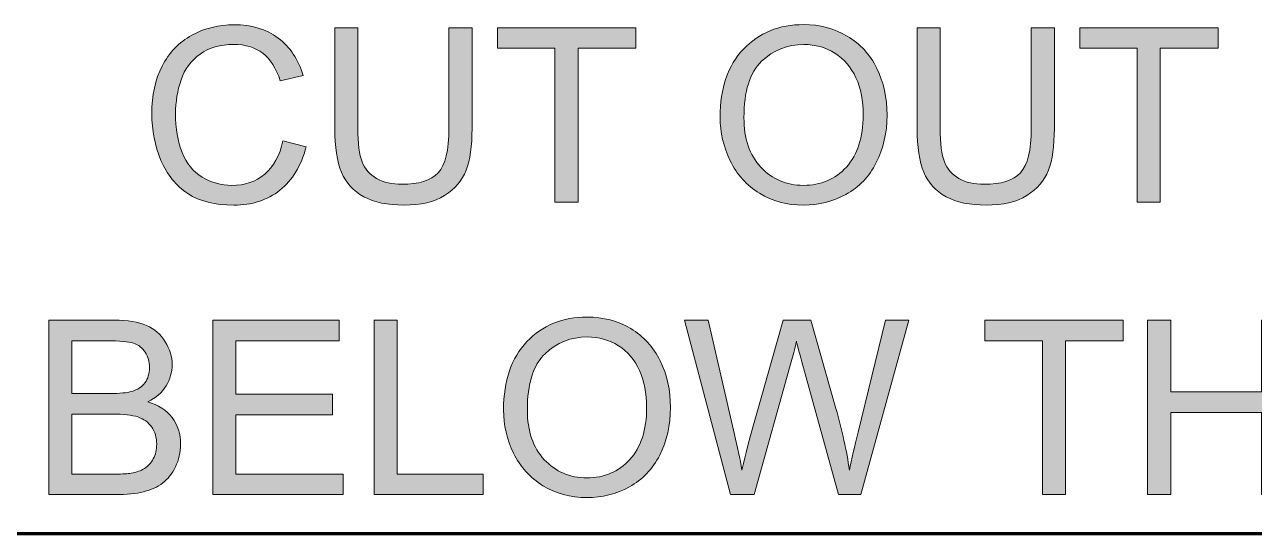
# Model space of a CAD drawing. Header units: millimetres. Extents: x 4 to 202, y 10 to 290.
# Drawn here: x 58.2 to 112.3, y 136.7 to 159.1 of the extents above; entities that cross this region are included whole.
import ezdxf

# ---------------------------------------------------------------- set-up
doc = ezdxf.new("R2010")
doc.units = ezdxf.units.MM
doc.header["$MEASUREMENT"] = 0
doc.layers.add('Layer 1', color=7, linetype='Continuous', lineweight=0)

# ---------------------------------------------------------------- blocks, each defined once
blk = doc.blocks.new('Block_74')
at = {"layer": 'Layer 1', "true_color": 0x1d1d1b, "transparency": 33554687}
h = blk.add_hatch(color=250, dxfattribs=at)
h.dxf.hatch_style = 2
edge = h.paths.add_edge_path()
edge.add_spline(control_points=[(69.518, 154), (69.518, 154), (70.534, 153.743), (70.534, 153.743), (70.321, 152.908), (69.938, 152.272), (69.384, 151.834), (68.831, 151.396), (68.154, 151.177), (67.355, 151.177), (66.527, 151.177), (65.854, 151.345), (65.336, 151.682), (64.817, 152.019), (64.422, 152.507), (64.152, 153.146), (63.881, 153.785), (63.746, 154.471), (63.746, 155.204), (63.746, 156.004), (63.899, 156.701), (64.204, 157.297), (64.51, 157.892), (64.944, 158.344), (65.508, 158.653), (66.072, 158.962), (66.693, 159.117), (67.37, 159.117), (68.138, 159.117), (68.785, 158.921), (69.308, 158.53), (69.832, 158.139), (70.197, 157.589), (70.403, 156.881), (70.403, 156.881), (69.402, 156.645), (69.402, 156.645), (69.225, 157.203), (68.966, 157.61), (68.627, 157.865), (68.289, 158.12), (67.863, 158.248), (67.349, 158.248), (66.759, 158.248), (66.266, 158.106), (65.87, 157.823), (65.473, 157.54), (65.195, 157.161), (65.034, 156.684), (64.874, 156.207), (64.793, 155.716), (64.793, 155.21), (64.793, 154.557), (64.889, 153.987), (65.079, 153.5), (65.269, 153.012), (65.565, 152.648), (65.967, 152.407), (66.368, 152.167), (66.803, 152.046), (67.271, 152.046), (67.84, 152.046), (68.322, 152.21), (68.716, 152.538), (69.111, 152.867), (69.378, 153.354), (69.518, 154)], knot_values=[0, 0, 0, 0, 1, 1, 1, 2, 2, 2, 3, 3, 3, 4, 4, 4, 5, 5, 5, 6, 6, 6, 7, 7, 7, 8, 8, 8, 9, 9, 9, 10, 10, 10, 11, 11, 11, 12, 12, 12, 13, 13, 13, 14, 14, 14, 15, 15, 15, 16, 16, 16, 17, 17, 17, 18, 18, 18, 19, 19, 19, 20, 20, 20, 21, 21, 21, 22, 22, 22, 22], degree=3, periodic=0)
h = blk.add_hatch(color=250, dxfattribs=at)
h.dxf.hatch_style = 2
edge = h.paths.add_edge_path()
edge.add_spline(control_points=[(89.803, 155.032), (89.803, 154.106), (90.052, 153.377), (90.549, 152.845), (91.047, 152.312), (91.671, 152.046), (92.422, 152.046), (93.187, 152.046), (93.816, 152.315), (94.31, 152.853), (94.804, 153.39), (95.051, 154.153), (95.051, 155.142), (95.051, 155.767), (94.945, 156.312), (94.734, 156.778), (94.523, 157.244), (94.214, 157.606), (93.807, 157.863), (93.401, 158.119), (92.944, 158.248), (92.438, 158.248), (91.718, 158.248), (91.099, 158), (90.581, 157.506), (90.062, 157.012), (89.803, 156.187), (89.803, 155.032)], knot_values=[0, 0, 0, 0, 1, 1, 1, 2, 2, 2, 3, 3, 3, 4, 4, 4, 5, 5, 5, 6, 6, 6, 7, 7, 7, 8, 8, 8, 9, 9, 9, 9], degree=3, periodic=0)
edge = h.paths.add_edge_path()
edge.add_spline(control_points=[(88.755, 155.047), (88.755, 156.322), (89.098, 157.319), (89.782, 158.041), (90.466, 158.762), (91.35, 159.122), (92.432, 159.122), (93.141, 159.122), (93.78, 158.953), (94.349, 158.614), (94.918, 158.275), (95.352, 157.803), (95.651, 157.197), (95.949, 156.591), (96.099, 155.904), (96.099, 155.136), (96.099, 154.358), (95.941, 153.661), (95.627, 153.046), (95.313, 152.432), (94.868, 151.967), (94.292, 151.651), (93.716, 151.335), (93.094, 151.177), (92.427, 151.177), (91.704, 151.177), (91.058, 151.351), (90.489, 151.7), (89.92, 152.049), (89.489, 152.526), (89.195, 153.13), (88.902, 153.734), (88.755, 154.373), (88.755, 155.047)], knot_values=[0, 0, 0, 0, 1, 1, 1, 2, 2, 2, 3, 3, 3, 4, 4, 4, 5, 5, 5, 6, 6, 6, 7, 7, 7, 8, 8, 8, 9, 9, 9, 10, 10, 10, 11, 11, 11, 11], degree=3, periodic=0)
h = blk.add_hatch(color=250, dxfattribs=at)
h.dxf.hatch_style = 2
edge = h.paths.add_edge_path()
edge.add_spline(control_points=[(76.824, 158.986), (76.824, 158.986), (77.84, 158.986), (77.84, 158.986), (77.84, 158.986), (77.84, 154.55), (77.84, 154.55), (77.84, 153.778), (77.753, 153.165), (77.578, 152.711), (77.404, 152.257), (77.089, 151.888), (76.633, 151.603), (76.177, 151.319), (75.58, 151.177), (74.839, 151.177), (74.12, 151.177), (73.532, 151.301), (73.074, 151.549), (72.617, 151.796), (72.29, 152.155), (72.095, 152.625), (71.899, 153.094), (71.801, 153.736), (71.801, 154.55), (71.801, 154.55), (71.801, 158.986), (71.801, 158.986), (71.801, 158.986), (72.817, 158.986), (72.817, 158.986), (72.817, 158.986), (72.817, 154.555), (72.817, 154.555), (72.817, 153.888), (72.879, 153.396), (73.003, 153.081), (73.127, 152.764), (73.34, 152.521), (73.642, 152.35), (73.944, 152.179), (74.314, 152.093), (74.75, 152.093), (75.497, 152.093), (76.03, 152.263), (76.348, 152.601), (76.665, 152.94), (76.824, 153.591), (76.824, 154.555), (76.824, 154.555), (76.824, 158.986), (76.824, 158.986)], knot_values=[0, 0, 0, 0, 1, 1, 1, 2, 2, 2, 3, 3, 3, 4, 4, 4, 5, 5, 5, 6, 6, 6, 7, 7, 7, 8, 8, 8, 9, 9, 9, 10, 10, 10, 11, 11, 11, 12, 12, 12, 13, 13, 13, 14, 14, 14, 15, 15, 15, 16, 16, 16, 17, 17, 17, 17], degree=3, periodic=0)
h = blk.add_hatch(color=250, dxfattribs=at)
h.dxf.hatch_style = 2
edge = h.paths.add_edge_path()
edge.add_spline(control_points=[(81.486, 151.308), (81.486, 151.308), (81.486, 158.08), (81.486, 158.08), (81.486, 158.08), (78.956, 158.08), (78.956, 158.08), (78.956, 158.08), (78.956, 158.986), (78.956, 158.986), (78.956, 158.986), (85.042, 158.986), (85.042, 158.986), (85.042, 158.986), (85.042, 158.08), (85.042, 158.08), (85.042, 158.08), (82.502, 158.08), (82.502, 158.08), (82.502, 158.08), (82.502, 151.308), (82.502, 151.308), (82.502, 151.308), (81.486, 151.308), (81.486, 151.308)], knot_values=[0, 0, 0, 0, 1, 1, 1, 2, 2, 2, 3, 3, 3, 4, 4, 4, 5, 5, 5, 6, 6, 6, 7, 7, 7, 8, 8, 8, 8], degree=3, periodic=0)
h = blk.add_hatch(color=250, dxfattribs=at)
h.dxf.hatch_style = 2
edge = h.paths.add_edge_path()
edge.add_spline(control_points=[(102.447, 158.986), (102.447, 158.986), (103.463, 158.986), (103.463, 158.986), (103.463, 158.986), (103.463, 154.55), (103.463, 154.55), (103.463, 153.778), (103.375, 153.165), (103.201, 152.711), (103.026, 152.257), (102.711, 151.888), (102.255, 151.603), (101.8, 151.319), (101.202, 151.177), (100.462, 151.177), (99.742, 151.177), (99.154, 151.301), (98.696, 151.549), (98.239, 151.796), (97.913, 152.155), (97.717, 152.625), (97.522, 153.094), (97.424, 153.736), (97.424, 154.55), (97.424, 154.55), (97.424, 158.986), (97.424, 158.986), (97.424, 158.986), (98.44, 158.986), (98.44, 158.986), (98.44, 158.986), (98.44, 154.555), (98.44, 154.555), (98.44, 153.888), (98.502, 153.396), (98.626, 153.081), (98.75, 152.764), (98.963, 152.521), (99.265, 152.35), (99.567, 152.179), (99.936, 152.093), (100.373, 152.093), (101.12, 152.093), (101.652, 152.263), (101.97, 152.601), (102.288, 152.94), (102.447, 153.591), (102.447, 154.555), (102.447, 154.555), (102.447, 158.986), (102.447, 158.986)], knot_values=[0, 0, 0, 0, 1, 1, 1, 2, 2, 2, 3, 3, 3, 4, 4, 4, 5, 5, 5, 6, 6, 6, 7, 7, 7, 8, 8, 8, 9, 9, 9, 10, 10, 10, 11, 11, 11, 12, 12, 12, 13, 13, 13, 14, 14, 14, 15, 15, 15, 16, 16, 16, 17, 17, 17, 17], degree=3, periodic=0)
h = blk.add_hatch(color=250, dxfattribs=at)
h.dxf.hatch_style = 2
edge = h.paths.add_edge_path()
edge.add_spline(control_points=[(107.108, 151.308), (107.108, 151.308), (107.108, 158.08), (107.108, 158.08), (107.108, 158.08), (104.578, 158.08), (104.578, 158.08), (104.578, 158.08), (104.578, 158.986), (104.578, 158.986), (104.578, 158.986), (110.664, 158.986), (110.664, 158.986), (110.664, 158.986), (110.664, 158.08), (110.664, 158.08), (110.664, 158.08), (108.124, 158.08), (108.124, 158.08), (108.124, 158.08), (108.124, 151.308), (108.124, 151.308), (108.124, 151.308), (107.108, 151.308), (107.108, 151.308)], knot_values=[0, 0, 0, 0, 1, 1, 1, 2, 2, 2, 3, 3, 3, 4, 4, 4, 5, 5, 5, 6, 6, 6, 7, 7, 7, 8, 8, 8, 8], degree=3, periodic=0)
h = blk.add_hatch(color=250, dxfattribs=at)
h.dxf.hatch_style = 2
edge = h.paths.add_edge_path()
edge.add_spline(control_points=[(60.234, 139.342), (60.234, 139.342), (62.146, 139.342), (62.146, 139.342), (62.474, 139.342), (62.704, 139.354), (62.837, 139.378), (63.071, 139.42), (63.267, 139.49), (63.424, 139.588), (63.581, 139.686), (63.71, 139.828), (63.811, 140.015), (63.913, 140.202), (63.963, 140.417), (63.963, 140.662), (63.963, 140.948), (63.89, 141.197), (63.743, 141.408), (63.597, 141.619), (63.393, 141.767), (63.133, 141.853), (62.873, 141.939), (62.498, 141.981), (62.01, 141.981), (62.01, 141.981), (60.234, 141.981), (60.234, 141.981), (60.234, 141.981), (60.234, 139.342), (60.234, 139.342)], knot_values=[0, 0, 0, 0, 1, 1, 1, 2, 2, 2, 3, 3, 3, 4, 4, 4, 5, 5, 5, 6, 6, 6, 7, 7, 7, 8, 8, 8, 9, 9, 9, 10, 10, 10, 10], degree=3, periodic=0)
edge = h.paths.add_edge_path()
edge.add_spline(control_points=[(60.234, 142.888), (60.234, 142.888), (61.894, 142.888), (61.894, 142.888), (62.345, 142.888), (62.668, 142.917), (62.863, 142.977), (63.122, 143.053), (63.316, 143.181), (63.447, 143.359), (63.578, 143.537), (63.644, 143.76), (63.644, 144.029), (63.644, 144.284), (63.583, 144.509), (63.46, 144.702), (63.338, 144.896), (63.164, 145.029), (62.937, 145.101), (62.71, 145.172), (62.32, 145.208), (61.769, 145.208), (61.769, 145.208), (60.234, 145.208), (60.234, 145.208), (60.234, 145.208), (60.234, 142.888), (60.234, 142.888)], knot_values=[0, 0, 0, 0, 1, 1, 1, 2, 2, 2, 3, 3, 3, 4, 4, 4, 5, 5, 5, 6, 6, 6, 7, 7, 7, 8, 8, 8, 9, 9, 9, 9], degree=3, periodic=0)
edge = h.paths.add_edge_path()
edge.add_spline(control_points=[(59.218, 138.436), (59.218, 138.436), (59.218, 146.114), (59.218, 146.114), (59.218, 146.114), (62.099, 146.114), (62.099, 146.114), (62.685, 146.114), (63.156, 146.036), (63.51, 145.881), (63.864, 145.725), (64.142, 145.486), (64.343, 145.163), (64.544, 144.84), (64.644, 144.502), (64.644, 144.15), (64.644, 143.822), (64.555, 143.513), (64.377, 143.223), (64.199, 142.933), (63.93, 142.699), (63.57, 142.521), (64.035, 142.385), (64.392, 142.153), (64.642, 141.824), (64.891, 141.496), (65.016, 141.108), (65.016, 140.662), (65.016, 140.302), (64.94, 139.968), (64.788, 139.659), (64.636, 139.35), (64.449, 139.111), (64.225, 138.943), (64.002, 138.776), (63.721, 138.649), (63.384, 138.564), (63.047, 138.478), (62.635, 138.436), (62.146, 138.436), (62.146, 138.436), (59.218, 138.436), (59.218, 138.436)], knot_values=[0, 0, 0, 0, 1, 1, 1, 2, 2, 2, 3, 3, 3, 4, 4, 4, 5, 5, 5, 6, 6, 6, 7, 7, 7, 8, 8, 8, 9, 9, 9, 10, 10, 10, 11, 11, 11, 12, 12, 12, 13, 13, 13, 14, 14, 14, 14], degree=3, periodic=0)
h = blk.add_hatch(color=250, dxfattribs=at)
h.dxf.hatch_style = 2
edge = h.paths.add_edge_path()
edge.add_spline(control_points=[(66.435, 138.436), (66.435, 138.436), (66.435, 146.114), (66.435, 146.114), (66.435, 146.114), (71.987, 146.114), (71.987, 146.114), (71.987, 146.114), (71.987, 145.208), (71.987, 145.208), (71.987, 145.208), (67.452, 145.208), (67.452, 145.208), (67.452, 145.208), (67.452, 142.856), (67.452, 142.856), (67.452, 142.856), (71.699, 142.856), (71.699, 142.856), (71.699, 142.856), (71.699, 141.955), (71.699, 141.955), (71.699, 141.955), (67.452, 141.955), (67.452, 141.955), (67.452, 141.955), (67.452, 139.342), (67.452, 139.342), (67.452, 139.342), (72.165, 139.342), (72.165, 139.342), (72.165, 139.342), (72.165, 138.436), (72.165, 138.436), (72.165, 138.436), (66.435, 138.436), (66.435, 138.436)], knot_values=[0, 0, 0, 0, 1, 1, 1, 2, 2, 2, 3, 3, 3, 4, 4, 4, 5, 5, 5, 6, 6, 6, 7, 7, 7, 8, 8, 8, 9, 9, 9, 10, 10, 10, 11, 11, 11, 12, 12, 12, 12], degree=3, periodic=0)
h = blk.add_hatch(color=250, dxfattribs=at)
h.dxf.hatch_style = 2
edge = h.paths.add_edge_path()
edge.add_spline(control_points=[(73.527, 138.436), (73.527, 138.436), (73.527, 146.114), (73.527, 146.114), (73.527, 146.114), (74.543, 146.114), (74.543, 146.114), (74.543, 146.114), (74.543, 139.342), (74.543, 139.342), (74.543, 139.342), (78.325, 139.342), (78.325, 139.342), (78.325, 139.342), (78.325, 138.436), (78.325, 138.436), (78.325, 138.436), (73.527, 138.436), (73.527, 138.436)], knot_values=[0, 0, 0, 0, 1, 1, 1, 2, 2, 2, 3, 3, 3, 4, 4, 4, 5, 5, 5, 6, 6, 6, 6], degree=3, periodic=0)
h = blk.add_hatch(color=250, dxfattribs=at)
h.dxf.hatch_style = 2
edge = h.paths.add_edge_path()
edge.add_spline(control_points=[(80.273, 142.159), (80.273, 141.234), (80.522, 140.505), (81.019, 139.973), (81.517, 139.44), (82.141, 139.174), (82.892, 139.174), (83.657, 139.174), (84.286, 139.443), (84.78, 139.981), (85.274, 140.518), (85.521, 141.281), (85.521, 142.27), (85.521, 142.895), (85.416, 143.44), (85.204, 143.906), (84.993, 144.373), (84.684, 144.734), (84.277, 144.991), (83.871, 145.247), (83.414, 145.375), (82.908, 145.375), (82.188, 145.375), (81.569, 145.128), (81.051, 144.634), (80.532, 144.14), (80.273, 143.315), (80.273, 142.159)], knot_values=[0, 0, 0, 0, 1, 1, 1, 2, 2, 2, 3, 3, 3, 4, 4, 4, 5, 5, 5, 6, 6, 6, 7, 7, 7, 8, 8, 8, 9, 9, 9, 9], degree=3, periodic=0)
edge = h.paths.add_edge_path()
edge.add_spline(control_points=[(79.225, 142.175), (79.225, 143.45), (79.568, 144.447), (80.252, 145.169), (80.936, 145.889), (81.82, 146.25), (82.902, 146.25), (83.611, 146.25), (84.25, 146.081), (84.819, 145.742), (85.388, 145.403), (85.822, 144.931), (86.121, 144.325), (86.42, 143.719), (86.569, 143.032), (86.569, 142.264), (86.569, 141.486), (86.412, 140.789), (86.097, 140.174), (85.783, 139.56), (85.338, 139.095), (84.762, 138.779), (84.186, 138.463), (83.564, 138.305), (82.897, 138.305), (82.174, 138.305), (81.528, 138.479), (80.959, 138.828), (80.39, 139.177), (79.959, 139.654), (79.665, 140.258), (79.372, 140.862), (79.225, 141.501), (79.225, 142.175)], knot_values=[0, 0, 0, 0, 1, 1, 1, 2, 2, 2, 3, 3, 3, 4, 4, 4, 5, 5, 5, 6, 6, 6, 7, 7, 7, 8, 8, 8, 9, 9, 9, 10, 10, 10, 11, 11, 11, 11], degree=3, periodic=0)
h = blk.add_hatch(color=250, dxfattribs=at)
h.dxf.hatch_style = 2
edge = h.paths.add_edge_path()
edge.add_spline(control_points=[(89.219, 138.436), (89.219, 138.436), (87.182, 146.114), (87.182, 146.114), (87.182, 146.114), (88.224, 146.114), (88.224, 146.114), (88.224, 146.114), (89.392, 141.08), (89.392, 141.08), (89.518, 140.553), (89.626, 140.03), (89.717, 139.509), (89.912, 140.33), (90.027, 140.803), (90.062, 140.929), (90.062, 140.929), (91.524, 146.114), (91.524, 146.114), (91.524, 146.114), (92.749, 146.114), (92.749, 146.114), (92.749, 146.114), (93.849, 142.228), (93.849, 142.228), (94.125, 141.264), (94.324, 140.358), (94.446, 139.509), (94.544, 139.995), (94.671, 140.552), (94.828, 141.18), (94.828, 141.18), (96.033, 146.114), (96.033, 146.114), (96.033, 146.114), (97.054, 146.114), (97.054, 146.114), (97.054, 146.114), (94.949, 138.436), (94.949, 138.436), (94.949, 138.436), (93.969, 138.436), (93.969, 138.436), (93.969, 138.436), (92.351, 144.286), (92.351, 144.286), (92.215, 144.775), (92.135, 145.075), (92.11, 145.187), (92.03, 144.834), (91.955, 144.534), (91.885, 144.286), (91.885, 144.286), (90.256, 138.436), (90.256, 138.436), (90.256, 138.436), (89.219, 138.436), (89.219, 138.436)], knot_values=[0, 0, 0, 0, 1, 1, 1, 2, 2, 2, 3, 3, 3, 4, 4, 4, 5, 5, 5, 6, 6, 6, 7, 7, 7, 8, 8, 8, 9, 9, 9, 10, 10, 10, 11, 11, 11, 12, 12, 12, 13, 13, 13, 14, 14, 14, 15, 15, 15, 16, 16, 16, 17, 17, 17, 18, 18, 18, 19, 19, 19, 19], degree=3, periodic=0)
h = blk.add_hatch(color=250, dxfattribs=at)
h.dxf.hatch_style = 2
edge = h.paths.add_edge_path()
edge.add_spline(control_points=[(102.936, 138.436), (102.936, 138.436), (102.936, 145.208), (102.936, 145.208), (102.936, 145.208), (100.407, 145.208), (100.407, 145.208), (100.407, 145.208), (100.407, 146.114), (100.407, 146.114), (100.407, 146.114), (106.493, 146.114), (106.493, 146.114), (106.493, 146.114), (106.493, 145.208), (106.493, 145.208), (106.493, 145.208), (103.952, 145.208), (103.952, 145.208), (103.952, 145.208), (103.952, 138.436), (103.952, 138.436), (103.952, 138.436), (102.936, 138.436), (102.936, 138.436)], knot_values=[0, 0, 0, 0, 1, 1, 1, 2, 2, 2, 3, 3, 3, 4, 4, 4, 5, 5, 5, 6, 6, 6, 7, 7, 7, 8, 8, 8, 8], degree=3, periodic=0)
h = blk.add_hatch(color=250, dxfattribs=at)
h.dxf.hatch_style = 2
edge = h.paths.add_edge_path()
edge.add_spline(control_points=[(107.567, 138.436), (107.567, 138.436), (107.567, 146.114), (107.567, 146.114), (107.567, 146.114), (108.583, 146.114), (108.583, 146.114), (108.583, 146.114), (108.583, 142.961), (108.583, 142.961), (108.583, 142.961), (112.573, 142.961), (112.573, 142.961), (112.573, 142.961), (112.573, 146.114), (112.573, 146.114), (112.573, 146.114), (113.59, 146.114), (113.59, 146.114), (113.59, 146.114), (113.59, 138.436), (113.59, 138.436), (113.59, 138.436), (112.573, 138.436), (112.573, 138.436), (112.573, 138.436), (112.573, 142.055), (112.573, 142.055), (112.573, 142.055), (108.583, 142.055), (108.583, 142.055), (108.583, 142.055), (108.583, 138.436), (108.583, 138.436), (108.583, 138.436), (107.567, 138.436), (107.567, 138.436)], knot_values=[0, 0, 0, 0, 1, 1, 1, 2, 2, 2, 3, 3, 3, 4, 4, 4, 5, 5, 5, 6, 6, 6, 7, 7, 7, 8, 8, 8, 9, 9, 9, 10, 10, 10, 11, 11, 11, 12, 12, 12, 12], degree=3, periodic=0)
at = {"layer": 'Layer 1'}
for points, knots in [([(69.518, 154), (69.518, 154), (70.534, 153.743), (70.534, 153.743), (70.321, 152.908), (69.938, 152.272), (69.384, 151.834), (68.831, 151.396), (68.154, 151.177), (67.355, 151.177), (66.527, 151.177), (65.854, 151.345), (65.336, 151.682), (64.817, 152.019), (64.422, 152.507), (64.152, 153.146), (63.881, 153.785), (63.746, 154.471), (63.746, 155.204), (63.746, 156.004), (63.899, 156.701), (64.204, 157.297), (64.51, 157.892), (64.944, 158.344), (65.508, 158.653), (66.072, 158.962), (66.693, 159.117), (67.37, 159.117), (68.138, 159.117), (68.785, 158.921), (69.308, 158.53), (69.832, 158.139), (70.197, 157.589), (70.403, 156.881), (70.403, 156.881), (69.402, 156.645), (69.402, 156.645), (69.225, 157.203), (68.966, 157.61), (68.627, 157.865), (68.289, 158.12), (67.863, 158.248), (67.349, 158.248), (66.759, 158.248), (66.266, 158.106), (65.87, 157.823), (65.473, 157.54), (65.195, 157.161), (65.034, 156.684), (64.874, 156.207), (64.793, 155.716), (64.793, 155.21), (64.793, 154.557), (64.889, 153.987), (65.079, 153.5), (65.269, 153.012), (65.565, 152.648), (65.967, 152.407), (66.368, 152.167), (66.803, 152.046), (67.271, 152.046), (67.84, 152.046), (68.322, 152.21), (68.716, 152.538), (69.111, 152.867), (69.378, 153.354), (69.518, 154)], [0, 0, 0, 0, 1, 1, 1, 2, 2, 2, 3, 3, 3, 4, 4, 4, 5, 5, 5, 6, 6, 6, 7, 7, 7, 8, 8, 8, 9, 9, 9, 10, 10, 10, 11, 11, 11, 12, 12, 12, 13, 13, 13, 14, 14, 14, 15, 15, 15, 16, 16, 16, 17, 17, 17, 18, 18, 18, 19, 19, 19, 20, 20, 20, 21, 21, 21, 22, 22, 22, 22]), ([(88.755, 155.047), (88.755, 156.322), (89.098, 157.319), (89.782, 158.041), (90.466, 158.762), (91.35, 159.122), (92.432, 159.122), (93.141, 159.122), (93.78, 158.953), (94.349, 158.614), (94.918, 158.275), (95.352, 157.803), (95.651, 157.197), (95.949, 156.591), (96.099, 155.904), (96.099, 155.136), (96.099, 154.358), (95.941, 153.661), (95.627, 153.046), (95.313, 152.432), (94.868, 151.967), (94.292, 151.651), (93.716, 151.335), (93.094, 151.177), (92.427, 151.177), (91.704, 151.177), (91.058, 151.351), (90.489, 151.7), (89.92, 152.049), (89.489, 152.526), (89.195, 153.13), (88.902, 153.734), (88.755, 154.373), (88.755, 155.047)], [0, 0, 0, 0, 1, 1, 1, 2, 2, 2, 3, 3, 3, 4, 4, 4, 5, 5, 5, 6, 6, 6, 7, 7, 7, 8, 8, 8, 9, 9, 9, 10, 10, 10, 11, 11, 11, 11]), ([(76.824, 158.986), (76.824, 158.986), (77.84, 158.986), (77.84, 158.986), (77.84, 158.986), (77.84, 154.55), (77.84, 154.55), (77.84, 153.778), (77.753, 153.165), (77.578, 152.711), (77.404, 152.257), (77.089, 151.888), (76.633, 151.603), (76.177, 151.319), (75.58, 151.177), (74.839, 151.177), (74.12, 151.177), (73.532, 151.301), (73.074, 151.549), (72.617, 151.796), (72.29, 152.155), (72.095, 152.625), (71.899, 153.094), (71.801, 153.736), (71.801, 154.55), (71.801, 154.55), (71.801, 158.986), (71.801, 158.986), (71.801, 158.986), (72.817, 158.986), (72.817, 158.986), (72.817, 158.986), (72.817, 154.555), (72.817, 154.555), (72.817, 153.888), (72.879, 153.396), (73.003, 153.081), (73.127, 152.764), (73.34, 152.521), (73.642, 152.35), (73.944, 152.179), (74.314, 152.093), (74.75, 152.093), (75.497, 152.093), (76.03, 152.263), (76.348, 152.601), (76.665, 152.94), (76.824, 153.591), (76.824, 154.555), (76.824, 154.555), (76.824, 158.986), (76.824, 158.986)], [0, 0, 0, 0, 1, 1, 1, 2, 2, 2, 3, 3, 3, 4, 4, 4, 5, 5, 5, 6, 6, 6, 7, 7, 7, 8, 8, 8, 9, 9, 9, 10, 10, 10, 11, 11, 11, 12, 12, 12, 13, 13, 13, 14, 14, 14, 15, 15, 15, 16, 16, 16, 17, 17, 17, 17]), ([(81.486, 151.308), (81.486, 151.308), (81.486, 158.08), (81.486, 158.08), (81.486, 158.08), (78.956, 158.08), (78.956, 158.08), (78.956, 158.08), (78.956, 158.986), (78.956, 158.986), (78.956, 158.986), (85.042, 158.986), (85.042, 158.986), (85.042, 158.986), (85.042, 158.08), (85.042, 158.08), (85.042, 158.08), (82.502, 158.08), (82.502, 158.08), (82.502, 158.08), (82.502, 151.308), (82.502, 151.308), (82.502, 151.308), (81.486, 151.308), (81.486, 151.308)], [0, 0, 0, 0, 1, 1, 1, 2, 2, 2, 3, 3, 3, 4, 4, 4, 5, 5, 5, 6, 6, 6, 7, 7, 7, 8, 8, 8, 8]), ([(102.447, 158.986), (102.447, 158.986), (103.463, 158.986), (103.463, 158.986), (103.463, 158.986), (103.463, 154.55), (103.463, 154.55), (103.463, 153.778), (103.375, 153.165), (103.201, 152.711), (103.026, 152.257), (102.711, 151.888), (102.255, 151.603), (101.8, 151.319), (101.202, 151.177), (100.462, 151.177), (99.742, 151.177), (99.154, 151.301), (98.696, 151.549), (98.239, 151.796), (97.913, 152.155), (97.717, 152.625), (97.522, 153.094), (97.424, 153.736), (97.424, 154.55), (97.424, 154.55), (97.424, 158.986), (97.424, 158.986), (97.424, 158.986), (98.44, 158.986), (98.44, 158.986), (98.44, 158.986), (98.44, 154.555), (98.44, 154.555), (98.44, 153.888), (98.502, 153.396), (98.626, 153.081), (98.75, 152.764), (98.963, 152.521), (99.265, 152.35), (99.567, 152.179), (99.936, 152.093), (100.373, 152.093), (101.12, 152.093), (101.652, 152.263), (101.97, 152.601), (102.288, 152.94), (102.447, 153.591), (102.447, 154.555), (102.447, 154.555), (102.447, 158.986), (102.447, 158.986)], [0, 0, 0, 0, 1, 1, 1, 2, 2, 2, 3, 3, 3, 4, 4, 4, 5, 5, 5, 6, 6, 6, 7, 7, 7, 8, 8, 8, 9, 9, 9, 10, 10, 10, 11, 11, 11, 12, 12, 12, 13, 13, 13, 14, 14, 14, 15, 15, 15, 16, 16, 16, 17, 17, 17, 17]), ([(107.108, 151.308), (107.108, 151.308), (107.108, 158.08), (107.108, 158.08), (107.108, 158.08), (104.578, 158.08), (104.578, 158.08), (104.578, 158.08), (104.578, 158.986), (104.578, 158.986), (104.578, 158.986), (110.664, 158.986), (110.664, 158.986), (110.664, 158.986), (110.664, 158.08), (110.664, 158.08), (110.664, 158.08), (108.124, 158.08), (108.124, 158.08), (108.124, 158.08), (108.124, 151.308), (108.124, 151.308), (108.124, 151.308), (107.108, 151.308), (107.108, 151.308)], [0, 0, 0, 0, 1, 1, 1, 2, 2, 2, 3, 3, 3, 4, 4, 4, 5, 5, 5, 6, 6, 6, 7, 7, 7, 8, 8, 8, 8]), ([(89.803, 155.032), (89.803, 154.106), (90.052, 153.377), (90.549, 152.845), (91.047, 152.312), (91.671, 152.046), (92.422, 152.046), (93.187, 152.046), (93.816, 152.315), (94.31, 152.853), (94.804, 153.39), (95.051, 154.153), (95.051, 155.142), (95.051, 155.767), (94.945, 156.312), (94.734, 156.778), (94.523, 157.244), (94.214, 157.606), (93.807, 157.863), (93.401, 158.119), (92.944, 158.248), (92.438, 158.248), (91.718, 158.248), (91.099, 158), (90.581, 157.506), (90.062, 157.012), (89.803, 156.187), (89.803, 155.032)], [0, 0, 0, 0, 1, 1, 1, 2, 2, 2, 3, 3, 3, 4, 4, 4, 5, 5, 5, 6, 6, 6, 7, 7, 7, 8, 8, 8, 9, 9, 9, 9]), ([(59.218, 138.436), (59.218, 138.436), (59.218, 146.114), (59.218, 146.114), (59.218, 146.114), (62.099, 146.114), (62.099, 146.114), (62.685, 146.114), (63.156, 146.036), (63.51, 145.881), (63.864, 145.725), (64.142, 145.486), (64.343, 145.163), (64.544, 144.84), (64.644, 144.502), (64.644, 144.15), (64.644, 143.822), (64.555, 143.513), (64.377, 143.223), (64.199, 142.933), (63.93, 142.699), (63.57, 142.521), (64.035, 142.385), (64.392, 142.153), (64.642, 141.824), (64.891, 141.496), (65.016, 141.108), (65.016, 140.662), (65.016, 140.302), (64.94, 139.968), (64.788, 139.659), (64.636, 139.35), (64.449, 139.111), (64.225, 138.943), (64.002, 138.776), (63.721, 138.649), (63.384, 138.564), (63.047, 138.478), (62.635, 138.436), (62.146, 138.436), (62.146, 138.436), (59.218, 138.436), (59.218, 138.436)], [0, 0, 0, 0, 1, 1, 1, 2, 2, 2, 3, 3, 3, 4, 4, 4, 5, 5, 5, 6, 6, 6, 7, 7, 7, 8, 8, 8, 9, 9, 9, 10, 10, 10, 11, 11, 11, 12, 12, 12, 13, 13, 13, 14, 14, 14, 14]), ([(66.435, 138.436), (66.435, 138.436), (66.435, 146.114), (66.435, 146.114), (66.435, 146.114), (71.987, 146.114), (71.987, 146.114), (71.987, 146.114), (71.987, 145.208), (71.987, 145.208), (71.987, 145.208), (67.452, 145.208), (67.452, 145.208), (67.452, 145.208), (67.452, 142.856), (67.452, 142.856), (67.452, 142.856), (71.699, 142.856), (71.699, 142.856), (71.699, 142.856), (71.699, 141.955), (71.699, 141.955), (71.699, 141.955), (67.452, 141.955), (67.452, 141.955), (67.452, 141.955), (67.452, 139.342), (67.452, 139.342), (67.452, 139.342), (72.165, 139.342), (72.165, 139.342), (72.165, 139.342), (72.165, 138.436), (72.165, 138.436), (72.165, 138.436), (66.435, 138.436), (66.435, 138.436)], [0, 0, 0, 0, 1, 1, 1, 2, 2, 2, 3, 3, 3, 4, 4, 4, 5, 5, 5, 6, 6, 6, 7, 7, 7, 8, 8, 8, 9, 9, 9, 10, 10, 10, 11, 11, 11, 12, 12, 12, 12]), ([(73.527, 138.436), (73.527, 138.436), (73.527, 146.114), (73.527, 146.114), (73.527, 146.114), (74.543, 146.114), (74.543, 146.114), (74.543, 146.114), (74.543, 139.342), (74.543, 139.342), (74.543, 139.342), (78.325, 139.342), (78.325, 139.342), (78.325, 139.342), (78.325, 138.436), (78.325, 138.436), (78.325, 138.436), (73.527, 138.436), (73.527, 138.436)], [0, 0, 0, 0, 1, 1, 1, 2, 2, 2, 3, 3, 3, 4, 4, 4, 5, 5, 5, 6, 6, 6, 6]), ([(79.225, 142.175), (79.225, 143.45), (79.568, 144.447), (80.252, 145.169), (80.936, 145.889), (81.82, 146.25), (82.902, 146.25), (83.611, 146.25), (84.25, 146.081), (84.819, 145.742), (85.388, 145.403), (85.822, 144.931), (86.121, 144.325), (86.42, 143.719), (86.569, 143.032), (86.569, 142.264), (86.569, 141.486), (86.412, 140.789), (86.097, 140.174), (85.783, 139.56), (85.338, 139.095), (84.762, 138.779), (84.186, 138.463), (83.564, 138.305), (82.897, 138.305), (82.174, 138.305), (81.528, 138.479), (80.959, 138.828), (80.39, 139.177), (79.959, 139.654), (79.665, 140.258), (79.372, 140.862), (79.225, 141.501), (79.225, 142.175)], [0, 0, 0, 0, 1, 1, 1, 2, 2, 2, 3, 3, 3, 4, 4, 4, 5, 5, 5, 6, 6, 6, 7, 7, 7, 8, 8, 8, 9, 9, 9, 10, 10, 10, 11, 11, 11, 11]), ([(89.219, 138.436), (89.219, 138.436), (87.182, 146.114), (87.182, 146.114), (87.182, 146.114), (88.224, 146.114), (88.224, 146.114), (88.224, 146.114), (89.392, 141.08), (89.392, 141.08), (89.518, 140.553), (89.626, 140.03), (89.717, 139.509), (89.912, 140.33), (90.027, 140.803), (90.062, 140.929), (90.062, 140.929), (91.524, 146.114), (91.524, 146.114), (91.524, 146.114), (92.749, 146.114), (92.749, 146.114), (92.749, 146.114), (93.849, 142.228), (93.849, 142.228), (94.125, 141.264), (94.324, 140.358), (94.446, 139.509), (94.544, 139.995), (94.671, 140.552), (94.828, 141.18), (94.828, 141.18), (96.033, 146.114), (96.033, 146.114), (96.033, 146.114), (97.054, 146.114), (97.054, 146.114), (97.054, 146.114), (94.949, 138.436), (94.949, 138.436), (94.949, 138.436), (93.969, 138.436), (93.969, 138.436), (93.969, 138.436), (92.351, 144.286), (92.351, 144.286), (92.215, 144.775), (92.135, 145.075), (92.11, 145.187), (92.03, 144.834), (91.955, 144.534), (91.885, 144.286), (91.885, 144.286), (90.256, 138.436), (90.256, 138.436), (90.256, 138.436), (89.219, 138.436), (89.219, 138.436)], [0, 0, 0, 0, 1, 1, 1, 2, 2, 2, 3, 3, 3, 4, 4, 4, 5, 5, 5, 6, 6, 6, 7, 7, 7, 8, 8, 8, 9, 9, 9, 10, 10, 10, 11, 11, 11, 12, 12, 12, 13, 13, 13, 14, 14, 14, 15, 15, 15, 16, 16, 16, 17, 17, 17, 18, 18, 18, 19, 19, 19, 19]), ([(102.936, 138.436), (102.936, 138.436), (102.936, 145.208), (102.936, 145.208), (102.936, 145.208), (100.407, 145.208), (100.407, 145.208), (100.407, 145.208), (100.407, 146.114), (100.407, 146.114), (100.407, 146.114), (106.493, 146.114), (106.493, 146.114), (106.493, 146.114), (106.493, 145.208), (106.493, 145.208), (106.493, 145.208), (103.952, 145.208), (103.952, 145.208), (103.952, 145.208), (103.952, 138.436), (103.952, 138.436), (103.952, 138.436), (102.936, 138.436), (102.936, 138.436)], [0, 0, 0, 0, 1, 1, 1, 2, 2, 2, 3, 3, 3, 4, 4, 4, 5, 5, 5, 6, 6, 6, 7, 7, 7, 8, 8, 8, 8]), ([(107.567, 138.436), (107.567, 138.436), (107.567, 146.114), (107.567, 146.114), (107.567, 146.114), (108.583, 146.114), (108.583, 146.114), (108.583, 146.114), (108.583, 142.961), (108.583, 142.961), (108.583, 142.961), (112.573, 142.961), (112.573, 142.961), (112.573, 142.961), (112.573, 146.114), (112.573, 146.114), (112.573, 146.114), (113.59, 146.114), (113.59, 146.114), (113.59, 146.114), (113.59, 138.436), (113.59, 138.436), (113.59, 138.436), (112.573, 138.436), (112.573, 138.436), (112.573, 138.436), (112.573, 142.055), (112.573, 142.055), (112.573, 142.055), (108.583, 142.055), (108.583, 142.055), (108.583, 142.055), (108.583, 138.436), (108.583, 138.436), (108.583, 138.436), (107.567, 138.436), (107.567, 138.436)], [0, 0, 0, 0, 1, 1, 1, 2, 2, 2, 3, 3, 3, 4, 4, 4, 5, 5, 5, 6, 6, 6, 7, 7, 7, 8, 8, 8, 9, 9, 9, 10, 10, 10, 11, 11, 11, 12, 12, 12, 12]), ([(60.234, 142.888), (60.234, 142.888), (61.894, 142.888), (61.894, 142.888), (62.345, 142.888), (62.668, 142.917), (62.863, 142.977), (63.122, 143.053), (63.316, 143.181), (63.447, 143.359), (63.578, 143.537), (63.644, 143.76), (63.644, 144.029), (63.644, 144.284), (63.583, 144.509), (63.46, 144.702), (63.338, 144.896), (63.164, 145.029), (62.937, 145.101), (62.71, 145.172), (62.32, 145.208), (61.769, 145.208), (61.769, 145.208), (60.234, 145.208), (60.234, 145.208), (60.234, 145.208), (60.234, 142.888), (60.234, 142.888)], [0, 0, 0, 0, 1, 1, 1, 2, 2, 2, 3, 3, 3, 4, 4, 4, 5, 5, 5, 6, 6, 6, 7, 7, 7, 8, 8, 8, 9, 9, 9, 9]), ([(80.273, 142.159), (80.273, 141.234), (80.522, 140.505), (81.019, 139.973), (81.517, 139.44), (82.141, 139.174), (82.892, 139.174), (83.657, 139.174), (84.286, 139.443), (84.78, 139.981), (85.274, 140.518), (85.521, 141.281), (85.521, 142.27), (85.521, 142.895), (85.416, 143.44), (85.204, 143.906), (84.993, 144.373), (84.684, 144.734), (84.277, 144.991), (83.871, 145.247), (83.414, 145.375), (82.908, 145.375), (82.188, 145.375), (81.569, 145.128), (81.051, 144.634), (80.532, 144.14), (80.273, 143.315), (80.273, 142.159)], [0, 0, 0, 0, 1, 1, 1, 2, 2, 2, 3, 3, 3, 4, 4, 4, 5, 5, 5, 6, 6, 6, 7, 7, 7, 8, 8, 8, 9, 9, 9, 9]), ([(60.234, 139.342), (60.234, 139.342), (62.146, 139.342), (62.146, 139.342), (62.474, 139.342), (62.704, 139.354), (62.837, 139.378), (63.071, 139.42), (63.267, 139.49), (63.424, 139.588), (63.581, 139.686), (63.71, 139.828), (63.811, 140.015), (63.913, 140.202), (63.963, 140.417), (63.963, 140.662), (63.963, 140.948), (63.89, 141.197), (63.743, 141.408), (63.597, 141.619), (63.393, 141.767), (63.133, 141.853), (62.873, 141.939), (62.498, 141.981), (62.01, 141.981), (62.01, 141.981), (60.234, 141.981), (60.234, 141.981), (60.234, 141.981), (60.234, 139.342), (60.234, 139.342)], [0, 0, 0, 0, 1, 1, 1, 2, 2, 2, 3, 3, 3, 4, 4, 4, 5, 5, 5, 6, 6, 6, 7, 7, 7, 8, 8, 8, 9, 9, 9, 10, 10, 10, 10])]:
    blk.add_open_spline(points, degree=3, knots=knots, dxfattribs=at)
blk = doc.blocks.new('Block_73')
at = {"layer": 'Layer 1'}
blk.add_blockref('Block_74', (0, 0), dxfattribs=at)

msp = doc.modelspace()

# ---------------------------------------------------------------- linework, layer by layer
at = {"layer": 'Layer 1', "color": 250, "lineweight": 70, "true_color": 0x1d1d1b}
msp.add_line((5.478, 136.73), (201.822, 136.73), dxfattribs=at)

# ---------------------------------------------------------------- block references
at = {"layer": 'Layer 1'}
msp.add_blockref('Block_73', (0, 0), dxfattribs=at)

doc.saveas('drawing.dxf')
